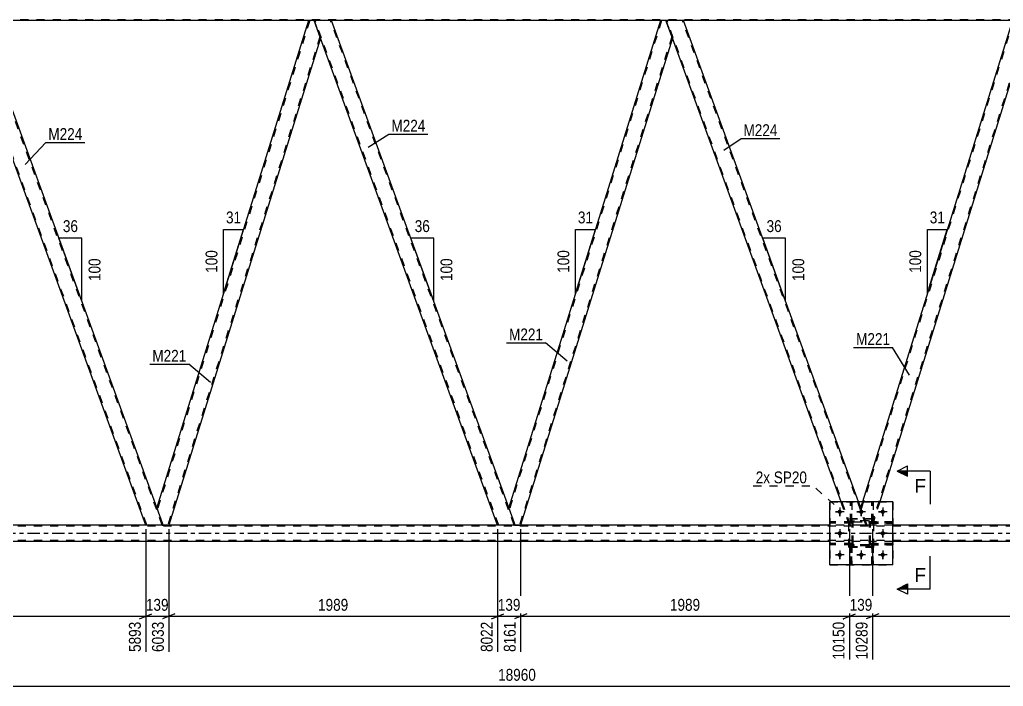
# Model space of a CAD drawing. Header units: millimetres. Extents: x 0 to 841, y 0 to 594.
# Drawn here: x 296.6 to 534.6, y 259.7 to 421 of the extents above; entities that cross this region are included whole.
import ezdxf

# ---------------------------------------------------------------- set-up
doc = ezdxf.new("R2010")
doc.units = ezdxf.units.MM
doc.linetypes.add('DXK_LINE_DOT2', pattern=[3.9198, 1.9599, -1.9599])
doc.linetypes.add('DXK_LINE_DOT3', pattern=[5.9187, 2.979, -0.9799, 0.9799, -0.9799])
doc.styles.add('Arial', font='ARIAL.TTF', dxfattribs={"height": 0.2})
doc.styles.add('Arial Narrow', font='ARIALN.TTF', dxfattribs={"height": 0.2})

# ---------------------------------------------------------------- blocks, each defined once
blk = doc.blocks.new('Part-122570569-5163 - 5143')
at = {"color": 7, "linetype": 'DXK_LINE_DOT2'}
for p, q in [((497.88, 293.99), (497.56, 293.99)), ((497.56, 293.99), (497.56, 289.16)), ((497.56, 293.39), (497.88, 293.39)), ((497.88, 289.16), (497.88, 293.99)), ((497.56, 289.16), (497.88, 289.16))]:
    blk.add_line(p, q, dxfattribs=at)
blk = doc.blocks.new('Part-122570569-5275 - 5143')
at = {"color": 7, "linetype": 'DXK_LINE_DOT2'}
for p, q in [((498, 299.52), (492.6, 299.52)), ((492.6, 299.2), (492.6, 299.52)), ((498, 299.2), (492.6, 299.2)), ((497.4, 299.2), (497.4, 299.52)), ((498, 299.52), (498, 299.2))]:
    blk.add_line(p, q, dxfattribs=at)
blk = doc.blocks.new('Part-122570569-5278 - 5143')
at = {"color": 7, "linetype": 'DXK_LINE_DOT2'}
for p, q in [((498, 299.28), (498.04, 299.46)), ((498.04, 299.46), (498, 299.28)), ((498, 294.24), (498, 299.28)), ((498.24, 299.28), (498.26, 299.37)), ((498.24, 294.24), (498.24, 299.28)), ((498.26, 299.37), (498.31, 299.45)), ((498.3, 299.72), (498.48, 299.76)), ((498.48, 299.76), (498.3, 299.72)), ((498.31, 299.45), (498.39, 299.5)), ((498.39, 299.5), (498.48, 299.52)), ((501.92, 299.76), (498.48, 299.76)), ((498.48, 299.52), (501.92, 299.52)), ((501.92, 299.76), (502.11, 299.72)), ((502.11, 299.72), (501.92, 299.76)), ((501.92, 299.52), (502.01, 299.5)), ((502.01, 299.5), (502.09, 299.45)), ((502.09, 299.45), (502.14, 299.37)), ((502.14, 299.37), (502.16, 299.28)), ((502.16, 294.24), (502.16, 299.28)), ((502.36, 299.46), (502.4, 299.28)), ((502.4, 299.28), (502.36, 299.46)), ((502.4, 294.24), (502.4, 299.28)), ((498.04, 294.05), (498, 294.24)), ((498, 294.24), (498.04, 294.05)), ((498.26, 294.15), (498.24, 294.24)), ((498.31, 294.07), (498.26, 294.15)), ((498.48, 293.76), (498.3, 293.79)), ((498.3, 293.79), (498.48, 293.76)), ((498.39, 294.02), (498.31, 294.07)), ((498.48, 294), (498.39, 294.02)), ((501.92, 294), (498.48, 294)), ((501.92, 293.76), (498.48, 293.76)), ((502.01, 294.02), (501.92, 294)), ((502.11, 293.79), (501.92, 293.76)), ((501.92, 293.76), (502.11, 293.79)), ((502.09, 294.07), (502.01, 294.02)), ((502.14, 294.15), (502.09, 294.07)), ((502.16, 294.24), (502.14, 294.15)), ((502.4, 294.24), (502.36, 294.05)), ((502.36, 294.05), (502.4, 294.24))]:
    blk.add_line(p, q, dxfattribs=at)
at = {"color": 7, "linetype": 'DXK_LINE_DOT3'}
blk.add_line((500.2, 296.76), (500.2, 296.76), dxfattribs=at)
at = {"color": 7, "linetype": 'DXK_LINE_DOT2'}
for centre, start, end in [((498.48, 299.28), 112.5, 157.5), ((498.48, 299.28), 112.5, 157.5), ((501.92, 299.28), 22.5, 67.5), ((501.92, 299.28), 22.5, 67.5), ((498.48, 294.24), 202.5, 247.5), ((498.48, 294.24), 202.5, 247.5), ((501.92, 294.24), 292.5, 337.5), ((501.92, 294.24), 292.5, 337.5)]:
    blk.add_arc(centre, 0.48, start, end, dxfattribs=at)
blk = doc.blocks.new('Part-122570569-5156 - 5143')
at = {"color": 7, "linetype": 'DXK_LINE_DOT2'}
for p, q in [((498, 299.52), (492.6, 299.52)), ((492.6, 299.52), (492.6, 299.2)), ((498, 299.2), (492.6, 299.2)), ((497.4, 299.2), (497.4, 299.52)), ((498, 299.2), (498, 299.52))]:
    blk.add_line(p, q, dxfattribs=at)
blk = doc.blocks.new('Part-122570569-5169 - 5143')
at = {"color": 2, "linetype": 'Continuous'}
for p, q in [((497.56, 304.36), (497.56, 304.36)), ((497.88, 304.36), (497.56, 304.36)), ((497.88, 304.36), (497.88, 304.36))]:
    blk.add_line(p, q, dxfattribs=at)
at = {"color": 7, "linetype": 'DXK_LINE_DOT2'}
for p, q in [((497.56, 299.51), (497.56, 304.36)), ((497.88, 299.51), (497.88, 304.36)), ((497.56, 300.11), (497.88, 300.11)), ((497.88, 299.51), (497.56, 299.51))]:
    blk.add_line(p, q, dxfattribs=at)
blk = doc.blocks.new('Part-122570569-5172 - 5143')
at = {"color": 7, "linetype": 'DXK_LINE_DOT2'}
for p, q in [((502.4, 294), (502.4, 294.32)), ((502.4, 294.32), (507.8, 294.32)), ((507.8, 294), (502.4, 294)), ((503, 294), (503, 294.32)), ((507.8, 294.32), (507.8, 294))]:
    blk.add_line(p, q, dxfattribs=at)
blk = doc.blocks.new('Bolt-122570569-5173 - 5143')
at = {"linetype": 'Continuous'}
for points in [[(495.52, 301.96, -1), (494.48, 301.96, -1)], [(500.72, 301.96, -1), (499.68, 301.96, -1)], [(505.92, 301.96, -1), (504.88, 301.96, -1)], [(495.52, 296.76, -1), (494.48, 296.76, -1)], [(505.92, 296.76, -1), (504.88, 296.76, -1)], [(495.52, 291.56, -1), (494.48, 291.56, -1)], [(500.72, 291.56, -1), (499.68, 291.56, -1)], [(505.92, 291.56, -1), (504.88, 291.56, -1)]]:
    blk.add_hatch(color=1, dxfattribs=at).paths.add_polyline_path(points)
at = {"color": 1, "linetype": 'Continuous'}
for p, q in [((495, 303), (495, 300.92)), ((500.2, 303), (500.2, 300.92)), ((505.4, 303), (505.4, 300.92)), ((496.04, 301.96), (493.96, 301.96)), ((501.24, 301.96), (499.16, 301.96)), ((506.44, 301.96), (504.36, 301.96)), ((495, 297.8), (495, 295.72)), ((505.4, 297.8), (505.4, 295.72)), ((496.04, 296.76), (493.96, 296.76)), ((506.44, 296.76), (504.36, 296.76)), ((496.04, 291.56), (493.96, 291.56)), ((495, 292.6), (495, 290.52)), ((501.24, 291.56), (499.16, 291.56)), ((500.2, 292.6), (500.2, 290.52)), ((506.44, 291.56), (504.36, 291.56)), ((505.4, 292.6), (505.4, 290.52))]:
    blk.add_line(p, q, dxfattribs=at)
blk = doc.blocks.new('Part-122570569-5304 - 5143')
at = {"color": 2, "linetype": 'Continuous'}
for p, q in [((286.93, 420.76), (282.67, 420.76)), ((329.79, 303.01), (286.93, 420.76)), ((327.08, 298.76), (284.22, 416.51)), ((331.02, 298.76), (327.08, 298.76)), ((331.29, 298.76), (331.02, 298.76)), ((331.29, 298.76), (331.33, 298.76))]:
    blk.add_line(p, q, dxfattribs=at)
at = {"color": 7, "linetype": 'DXK_LINE_DOT2'}
for p, q in [((282.67, 420.76), (284.22, 416.51)), ((327.33, 298.76), (282.93, 420.76)), ((331.08, 298.76), (286.67, 420.76)), ((331.33, 298.76), (329.79, 303.01)), ((331.02, 298.76), (331.18, 298.76))]:
    blk.add_line(p, q, dxfattribs=at)
blk = doc.blocks.new('Part-122570569-5240 - 5143')
at = {"color": 7, "linetype": 'DXK_LINE_DOT2'}
for p, q in [((502.76, 299.51), (502.75, 304.36)), ((502.75, 304.36), (503.07, 304.36)), ((503.07, 304.36), (503.08, 299.51)), ((502.76, 300.11), (503.08, 300.11)), ((503.08, 299.51), (502.76, 299.51))]:
    blk.add_line(p, q, dxfattribs=at)
blk = doc.blocks.new('Part-122570569-5176 - 5143')
at = {"color": 7, "linetype": 'DXK_LINE_DOT2'}
for p, q in [((497.56, 299.51), (497.56, 304.36)), ((497.56, 304.36), (497.88, 304.36)), ((497.88, 304.36), (497.88, 299.51)), ((497.56, 300.11), (497.88, 300.11)), ((497.88, 299.51), (497.56, 299.51))]:
    blk.add_line(p, q, dxfattribs=at)
blk = doc.blocks.new('Part-122570569-5183 - 5143')
at = {"color": 2, "linetype": 'Continuous'}
for p, q in [((507.8, 304.36), (492.6, 304.36)), ((492.6, 289.16), (492.6, 304.36)), ((507.8, 289.16), (507.8, 304.36)), ((507.8, 289.16), (492.6, 289.16))]:
    blk.add_line(p, q, dxfattribs=at)
blk = doc.blocks.new('Part-122570569-5188 - 5143')
at = {"color": 7, "linetype": 'DXK_LINE_DOT2'}
for p, q in [((772.36, 298.52), (91.34, 298.52)), ((332.65, 298.76), (327.08, 298.76)), ((417.78, 298.76), (412.21, 298.76)), ((507.8, 298.76), (492.6, 298.76)), ((772.36, 295), (91.34, 295)), ((507.8, 294.76), (492.6, 294.76))]:
    blk.add_line(p, q, dxfattribs=at)
at = {"color": 2, "linetype": 'Continuous'}
for p, q in [((327.08, 298.76), (252.4, 298.76)), ((412.21, 298.76), (332.65, 298.76)), ((492.6, 298.76), (417.78, 298.76)), ((582.48, 298.76), (507.8, 298.76)), ((492.6, 294.76), (252.4, 294.76)), ((662.87, 294.76), (507.8, 294.76))]:
    blk.add_line(p, q, dxfattribs=at)
at = {"color": 7, "linetype": 'DXK_LINE_DOT3'}
blk.add_line((91.34, 296.76), (772.36, 296.76), dxfattribs=at)
blk = doc.blocks.new('Part-122570569-5189 - 5143')
at = {"color": 7, "linetype": 'DXK_LINE_DOT2'}
for p, q in [((503.2, 300.16), (497.2, 300.16)), ((497.2, 293.36), (497.2, 300.16)), ((503.2, 293.36), (503.2, 300.16)), ((503.2, 293.36), (497.2, 293.36))]:
    blk.add_line(p, q, dxfattribs=at)
blk = doc.blocks.new('Part-122570569-5190 - 5143')
at = {"color": 7, "linetype": 'DXK_LINE_DOT2'}
for p, q in [((498, 299.28), (498.04, 299.46)), ((498.04, 299.46), (498, 299.28)), ((498, 294.24), (498, 299.28)), ((498.24, 299.28), (498.26, 299.37)), ((498.24, 294.24), (498.24, 299.28)), ((498.26, 299.37), (498.31, 299.45)), ((498.3, 299.72), (498.48, 299.76)), ((498.48, 299.76), (498.3, 299.72)), ((498.31, 299.45), (498.39, 299.5)), ((498.39, 299.5), (498.48, 299.52)), ((501.92, 299.76), (498.48, 299.76)), ((498.48, 299.52), (501.92, 299.52)), ((501.92, 299.76), (502.11, 299.72)), ((502.11, 299.72), (501.92, 299.76)), ((501.92, 299.52), (502.01, 299.5)), ((502.01, 299.5), (502.09, 299.45)), ((502.09, 299.45), (502.14, 299.37)), ((502.14, 299.37), (502.16, 299.28)), ((502.16, 294.24), (502.16, 299.28)), ((502.36, 299.46), (502.4, 299.28)), ((502.4, 299.28), (502.36, 299.46)), ((502.4, 294.24), (502.4, 299.28)), ((498.04, 294.05), (498, 294.24)), ((498, 294.24), (498.04, 294.05)), ((498.26, 294.15), (498.24, 294.24)), ((498.31, 294.07), (498.26, 294.15)), ((498.48, 293.76), (498.3, 293.79)), ((498.3, 293.79), (498.48, 293.76)), ((498.39, 294.02), (498.31, 294.07)), ((498.48, 294), (498.39, 294.02)), ((501.92, 294), (498.48, 294)), ((501.92, 293.76), (498.48, 293.76)), ((502.01, 294.02), (501.92, 294)), ((502.11, 293.79), (501.92, 293.76)), ((501.92, 293.76), (502.11, 293.79)), ((502.09, 294.07), (502.01, 294.02)), ((502.14, 294.15), (502.09, 294.07)), ((502.16, 294.24), (502.14, 294.15)), ((502.4, 294.24), (502.36, 294.05)), ((502.36, 294.05), (502.4, 294.24))]:
    blk.add_line(p, q, dxfattribs=at)
at = {"color": 7, "linetype": 'DXK_LINE_DOT3'}
blk.add_line((500.2, 296.76), (500.2, 296.76), dxfattribs=at)
at = {"color": 7, "linetype": 'DXK_LINE_DOT2'}
for centre, start, end in [((498.48, 299.28), 112.5, 157.5), ((498.48, 299.28), 112.5, 157.5), ((501.92, 299.28), 22.5, 67.5), ((501.92, 299.28), 22.5, 67.5), ((498.48, 294.24), 202.5, 247.5), ((498.48, 294.24), 202.5, 247.5), ((501.92, 294.24), 292.5, 337.5), ((501.92, 294.24), 292.5, 337.5)]:
    blk.add_arc(centre, 0.48, start, end, dxfattribs=at)
blk = doc.blocks.new('Part-122570569-5196 - 5143')
at = {"color": 7, "linetype": 'DXK_LINE_DOT2'}
for p, q in [((502.75, 289.16), (502.75, 293.99)), ((502.75, 293.99), (503.07, 293.99)), ((502.75, 293.39), (503.07, 293.39)), ((503.07, 293.99), (503.07, 289.16)), ((503.07, 289.16), (502.75, 289.16))]:
    blk.add_line(p, q, dxfattribs=at)
blk = doc.blocks.new('Part-122570569-5201 - 5143')
at = {"color": 7, "linetype": 'DXK_LINE_DOT2'}
for p, q in [((745.55, 421), (45.48, 421)), ((717.02, 420.76), (196.22, 420.76)), ((372.06, 420.76), (366.49, 420.76)), ((457.2, 420.76), (451.62, 420.76))]:
    blk.add_line(p, q, dxfattribs=at)
at = {"color": 2, "linetype": 'Continuous'}
for p, q in [((366.49, 420.76), (286.93, 420.76)), ((451.62, 420.76), (372.06, 420.76)), ((536.76, 420.76), (457.2, 420.76))]:
    blk.add_line(p, q, dxfattribs=at)
blk = doc.blocks.new('Part-122570569-5277 - 5143')
at = {"color": 7, "linetype": 'DXK_LINE_DOT2'}
for p, q in [((502.4, 299.2), (502.4, 299.52)), ((502.4, 299.52), (507.8, 299.52)), ((507.8, 299.2), (502.4, 299.2)), ((503, 299.2), (503, 299.52)), ((507.8, 299.52), (507.8, 299.2))]:
    blk.add_line(p, q, dxfattribs=at)
blk = doc.blocks.new('Part-122570569-5274 - 5143')
at = {"color": 2, "linetype": 'Continuous'}
for p, q in [((502.75, 304.36), (502.75, 304.36)), ((503.07, 304.36), (502.75, 304.36)), ((503.07, 304.36), (503.07, 304.36))]:
    blk.add_line(p, q, dxfattribs=at)
at = {"color": 7, "linetype": 'DXK_LINE_DOT2'}
for p, q in [((502.76, 299.51), (502.75, 304.36)), ((503.08, 299.51), (503.07, 304.36)), ((502.76, 300.11), (503.08, 300.11)), ((503.08, 299.51), (502.76, 299.51))]:
    blk.add_line(p, q, dxfattribs=at)
blk = doc.blocks.new('Part-122570569-5276 - 5143')
at = {"color": 7, "linetype": 'DXK_LINE_DOT2'}
for p, q in [((498, 294.32), (492.6, 294.32)), ((492.6, 294), (492.6, 294.32)), ((498, 294), (492.6, 294)), ((497.4, 294), (497.4, 294.32)), ((498, 294.32), (498, 294))]:
    blk.add_line(p, q, dxfattribs=at)
blk = doc.blocks.new('Part-122570569-5289 - 5143')
at = {"color": 2, "linetype": 'Continuous'}
for p, q in [((457.2, 420.76), (452.94, 420.76)), ((499.56, 304.36), (457.2, 420.76)), ((495.31, 304.36), (454.49, 416.51))]:
    blk.add_line(p, q, dxfattribs=at)
at = {"color": 7, "linetype": 'DXK_LINE_DOT2'}
for p, q in [((452.94, 420.76), (454.49, 416.51)), ((497.6, 298.76), (453.2, 420.76)), ((501.35, 298.76), (456.94, 420.76)), ((497.34, 298.76), (495.31, 304.36)), ((501.6, 298.76), (499.56, 304.36)), ((501.6, 298.76), (497.34, 298.76))]:
    blk.add_line(p, q, dxfattribs=at)
blk = doc.blocks.new('Bolt-122570569-5308 - 5143')
at = {"color": 1, "linetype": 'Continuous'}
for p, q in [((495, 303), (495, 302.3)), ((500.2, 303), (500.2, 302.3)), ((505.4, 303), (505.4, 302.3)), ((493.96, 301.96), (494.65, 301.96)), ((495, 300.92), (495, 301.61)), ((496.04, 301.96), (495.35, 301.96)), ((499.16, 301.96), (499.85, 301.96)), ((500.2, 300.92), (500.2, 301.61)), ((501.24, 301.96), (500.55, 301.96)), ((504.36, 301.96), (505.05, 301.96)), ((505.4, 300.92), (505.4, 301.61)), ((506.44, 301.96), (505.75, 301.96)), ((495, 297.8), (495, 297.1)), ((505.4, 297.8), (505.4, 297.1)), ((493.96, 296.76), (494.65, 296.76)), ((495, 295.72), (495, 296.41)), ((496.04, 296.76), (495.35, 296.76)), ((504.36, 296.76), (505.05, 296.76)), ((505.4, 295.72), (505.4, 296.41)), ((506.44, 296.76), (505.75, 296.76)), ((493.96, 291.56), (494.65, 291.56)), ((495, 292.6), (495, 291.9)), ((495, 290.52), (495, 291.21)), ((496.04, 291.56), (495.35, 291.56)), ((499.16, 291.56), (499.85, 291.56)), ((500.2, 292.6), (500.2, 291.9)), ((500.2, 290.52), (500.2, 291.21)), ((501.24, 291.56), (500.55, 291.56)), ((504.36, 291.56), (505.05, 291.56)), ((505.4, 292.6), (505.4, 291.9)), ((505.4, 290.52), (505.4, 291.21)), ((506.44, 291.56), (505.75, 291.56))]:
    blk.add_line(p, q, dxfattribs=at)
blk = doc.blocks.new('Part-122570569-5337 - 5143')
at = {"color": 7, "linetype": 'DXK_LINE_DOT2'}
for p, q in [((537.01, 420.76), (500.19, 302.64)), ((539.49, 416.88), (502.67, 298.76)), ((500.47, 304.36), (500.05, 303.01)), ((501.6, 298.76), (500.05, 303.01)), ((504.66, 304.36), (502.92, 298.76)), ((502.92, 298.76), (501.6, 298.76))]:
    blk.add_line(p, q, dxfattribs=at)
at = {"color": 2, "linetype": 'Continuous'}
for p, q in [((536.76, 420.76), (500.47, 304.36)), ((538.07, 420.76), (536.76, 420.76)), ((539.62, 416.51), (538.07, 420.76)), ((539.62, 416.51), (504.66, 304.36))]:
    blk.add_line(p, q, dxfattribs=at)
blk = doc.blocks.new('Part-122570569-5370 - 5143')
at = {"color": 7, "linetype": 'DXK_LINE_DOT2'}
for p, q in [((498, 294.32), (492.6, 294.32)), ((492.6, 294.32), (492.6, 294)), ((498, 294), (492.6, 294)), ((497.4, 294), (497.4, 294.32)), ((498, 294), (498, 294.32))]:
    blk.add_line(p, q, dxfattribs=at)
blk = doc.blocks.new('Part-122570569-5375 - 5143')
at = {"color": 7, "linetype": 'DXK_LINE_DOT2'}
for p, q in [((497.56, 289.16), (497.56, 293.99)), ((497.56, 293.99), (497.88, 293.99)), ((497.56, 293.39), (497.88, 293.39)), ((497.88, 293.99), (497.88, 289.16)), ((497.88, 289.16), (497.56, 289.16))]:
    blk.add_line(p, q, dxfattribs=at)
blk = doc.blocks.new('Part-122570569-5399 - 5143')
at = {"color": 7, "linetype": 'DXK_LINE_DOT2'}
for p, q in [((507.8, 299.52), (502.4, 299.52)), ((502.4, 299.52), (502.4, 299.2)), ((502.4, 299.2), (507.8, 299.2)), ((503, 299.2), (503, 299.52)), ((507.8, 299.2), (507.8, 299.52))]:
    blk.add_line(p, q, dxfattribs=at)
blk = doc.blocks.new('Part-122570569-5402 - 5143')
at = {"color": 7, "linetype": 'DXK_LINE_DOT2'}
for p, q in [((507.8, 294.32), (502.4, 294.32)), ((502.4, 294.32), (502.4, 294)), ((502.4, 294), (507.8, 294)), ((503, 294), (503, 294.32)), ((507.8, 294), (507.8, 294.32))]:
    blk.add_line(p, q, dxfattribs=at)
blk = doc.blocks.new('Part-122570569-5420 - 5143')
at = {"color": 7, "linetype": 'DXK_LINE_DOT2'}
for p, q in [((492.6, 304.36), (507.8, 304.36)), ((492.6, 304.36), (492.6, 289.16)), ((507.8, 304.36), (507.8, 289.16)), ((492.6, 289.16), (507.8, 289.16))]:
    blk.add_line(p, q, dxfattribs=at)
blk = doc.blocks.new('Part-122570569-5460 - 5143')
at = {"color": 2, "linetype": 'Continuous'}
for p, q in [((451.62, 420.76), (414.92, 303.01)), ((452.94, 420.76), (451.62, 420.76)), ((454.49, 416.51), (452.94, 420.76)), ((454.49, 416.51), (417.78, 298.76)), ((416.47, 298.76), (414.92, 303.01)), ((416.47, 298.76), (417.78, 298.76))]:
    blk.add_line(p, q, dxfattribs=at)
at = {"color": 7, "linetype": 'DXK_LINE_DOT2'}
for p, q in [((451.87, 420.76), (415.06, 302.64)), ((454.35, 416.88), (417.53, 298.76)), ((417.51, 298.76), (417.47, 298.76)), ((417.47, 298.76), (417.51, 298.76)), ((417.51, 298.76), (417.53, 298.76)), ((417.53, 298.76), (417.51, 298.76))]:
    blk.add_line(p, q, dxfattribs=at)
blk = doc.blocks.new('Part-122570569-5569 - 5143')
at = {"color": 7, "linetype": 'DXK_LINE_DOT2'}
for p, q in [((503.2, 300.29), (497.2, 300.29)), ((497.2, 293.49), (497.2, 300.29)), ((503.2, 293.49), (503.2, 300.29)), ((503.2, 293.49), (497.2, 293.49))]:
    blk.add_line(p, q, dxfattribs=at)
blk = doc.blocks.new('Part-122570569-5603 - 5143')
at = {"color": 2, "linetype": 'Continuous'}
for p, q in [((366.49, 420.76), (329.79, 303.01)), ((367.81, 420.76), (366.49, 420.76)), ((369.35, 416.51), (367.81, 420.76)), ((369.35, 416.51), (332.65, 298.76)), ((331.33, 298.76), (329.79, 303.01)), ((331.33, 298.76), (332.65, 298.76))]:
    blk.add_line(p, q, dxfattribs=at)
at = {"color": 7, "linetype": 'DXK_LINE_DOT2'}
for p, q in [((366.74, 420.76), (329.92, 302.64)), ((369.22, 416.88), (332.4, 298.76)), ((332.38, 298.76), (332.34, 298.76)), ((332.34, 298.76), (332.38, 298.76)), ((332.38, 298.76), (332.4, 298.76)), ((332.4, 298.76), (332.38, 298.76))]:
    blk.add_line(p, q, dxfattribs=at)
blk = doc.blocks.new('Part-122570569-5608 - 5143')
at = {"color": 2, "linetype": 'Continuous'}
for p, q in [((372.06, 420.76), (367.81, 420.76)), ((414.92, 303.01), (372.06, 420.76)), ((412.21, 298.76), (369.35, 416.51)), ((416.15, 298.76), (412.21, 298.76)), ((416.43, 298.76), (416.15, 298.76)), ((416.43, 298.76), (416.47, 298.76))]:
    blk.add_line(p, q, dxfattribs=at)
at = {"color": 7, "linetype": 'DXK_LINE_DOT2'}
for p, q in [((367.81, 420.76), (369.35, 416.51)), ((412.47, 298.76), (368.06, 420.76)), ((416.21, 298.76), (371.81, 420.76)), ((416.47, 298.76), (414.92, 303.01)), ((416.15, 298.76), (416.32, 298.76))]:
    blk.add_line(p, q, dxfattribs=at)
blk = doc.blocks.new('Part-122570569-5622 - 5143')
at = {"color": 7, "linetype": 'DXK_LINE_DOT2'}
for p, q in [((503.07, 293.99), (502.75, 293.99)), ((502.75, 293.99), (502.75, 289.16)), ((502.75, 293.39), (503.07, 293.39)), ((503.07, 289.16), (503.07, 293.99)), ((502.75, 289.16), (503.07, 289.16))]:
    blk.add_line(p, q, dxfattribs=at)
blk = doc.blocks.new('AngleDimension-122570569-6009 - 5143')
at = {"color": 7, "linetype": 'Continuous'}
for p, q in [((480.76, 356.01), (476.35, 368.13)), ((481.89, 368.13), (476.35, 368.13)), ((481.89, 352.91), (476.35, 368.13)), ((481.89, 352.91), (481.89, 368.13))]:
    blk.add_line(p, q, dxfattribs=at)
at = {"color": 0}
for points in [[(481.55, 369.03), (481.55, 373.23), (476.69, 373.23), (476.69, 369.03)], [(486.99, 363.86), (482.79, 363.86), (482.79, 357.18), (486.99, 357.18)]]:
    blk.add_wipeout(points, dxfattribs=at)
at = {"color": 3, "style": 'Arial Narrow'}
blk.add_text('36', height=2.863, dxfattribs=at).set_placement((477.29, 369.63))
blk.add_text('100', height=2.863, rotation=90.0002, dxfattribs=at).set_placement((486.39, 357.78))
blk = doc.blocks.new('StraightDimension-122570569-20224 - 5143')
at = {"color": 7, "linetype": 'Continuous'}
for p, q in [((502.92, 297.76), (502.92, 266.23)), ((582.48, 297.76), (582.48, 266.23)), ((504.42, 277.28), (501.42, 276.08)), ((502.92, 276.68), (582.48, 276.68)), ((580.98, 276.08), (583.98, 277.28))]:
    blk.add_line(p, q, dxfattribs=at)
at = {"color": 0}
blk.add_wipeout([(546.95, 277.43), (546.95, 281.63), (538.44, 281.63), (538.44, 277.43)], dxfattribs=at)
at = {"color": 0, "linetype": 'Continuous'}
blk.add_wipeout([(581.88, 275.98), (577.68, 275.98), (577.68, 265.63), (581.88, 265.63)], dxfattribs=at)
at = {"color": 3, "style": 'Arial Narrow'}
blk.add_text('1989', height=2.863, dxfattribs=at).set_placement((539.04, 278.03))
at = {"color": 3, "linetype": 'Continuous', "style": 'Arial Narrow'}
blk.add_text('12279', height=2.863, rotation=90.0002, dxfattribs=at).set_placement((581.28, 266.23))
blk = doc.blocks.new('AngleDimension-122570569-6037 - 5143')
at = {"color": 7, "linetype": 'Continuous'}
for p, q in [((310.49, 356.01), (306.08, 368.13)), ((311.62, 368.13), (306.08, 368.13)), ((311.62, 352.91), (306.08, 368.13)), ((311.62, 352.91), (311.62, 368.13))]:
    blk.add_line(p, q, dxfattribs=at)
at = {"color": 0}
for points in [[(311.28, 369.03), (311.28, 373.23), (306.43, 373.23), (306.43, 369.03)], [(316.72, 363.86), (312.52, 363.86), (312.52, 357.18), (316.72, 357.18)]]:
    blk.add_wipeout(points, dxfattribs=at)
at = {"color": 3, "style": 'Arial Narrow'}
blk.add_text('36', height=2.863, dxfattribs=at).set_placement((307.03, 369.63))
blk.add_text('100', height=2.863, rotation=90.0002, dxfattribs=at).set_placement((316.12, 357.78))
blk = doc.blocks.new('StraightDimension-122570569-20229 - 5143')
at = {"color": 7, "linetype": 'Continuous'}
for p, q in [((327.08, 297.76), (327.08, 268.06)), ((332.65, 297.76), (332.65, 268.06)), ((325.58, 276.08), (328.58, 277.28)), ((327.08, 276.68), (332.65, 276.68)), ((334.15, 277.28), (331.15, 276.08))]:
    blk.add_line(p, q, dxfattribs=at)
at = {"color": 0}
blk.add_wipeout([(333.21, 277.43), (333.21, 281.63), (326.52, 281.63), (326.52, 277.43)], dxfattribs=at)
at = {"color": 0, "linetype": 'Continuous'}
blk.add_wipeout([(332.05, 275.98), (327.85, 275.98), (327.85, 267.46), (332.05, 267.46)], dxfattribs=at)
at = {"color": 3, "style": 'Arial Narrow'}
blk.add_text('139', height=2.863, dxfattribs=at).set_placement((327.12, 278.03))
at = {"color": 3, "linetype": 'Continuous', "style": 'Arial Narrow'}
blk.add_text('6033', height=2.863, rotation=90.0002, dxfattribs=at).set_placement((331.45, 268.06))
blk = doc.blocks.new('AngleDimension-122570569-6338 - 5143')
at = {"color": 7, "linetype": 'Continuous'}
for p, q in [((516.19, 370.23), (521.01, 370.23)), ((516.19, 354.77), (521.01, 370.23)), ((516.19, 354.77), (516.19, 370.23)), ((516.65, 356.25), (521.01, 370.23))]:
    blk.add_line(p, q, dxfattribs=at)
at = {"color": 0}
for points in [[(521.03, 371.13), (521.03, 375.33), (516.17, 375.33), (516.17, 371.13)], [(515.29, 365.84), (511.09, 365.84), (511.09, 359.16), (515.29, 359.16)]]:
    blk.add_wipeout(points, dxfattribs=at)
at = {"color": 3, "style": 'Arial Narrow'}
blk.add_text('31', height=2.863, dxfattribs=at).set_placement((516.77, 371.73))
blk.add_text('100', height=2.863, rotation=90.0002, dxfattribs=at).set_placement((514.69, 359.76))
blk = doc.blocks.new('AngleDimension-122570569-6023 - 5143')
at = {"color": 7, "linetype": 'Continuous'}
for p, q in [((395.63, 356.01), (391.22, 368.13)), ((396.76, 368.13), (391.22, 368.13)), ((396.76, 352.91), (391.22, 368.13)), ((396.76, 352.91), (396.76, 368.13))]:
    blk.add_line(p, q, dxfattribs=at)
at = {"color": 0}
for points in [[(396.42, 369.03), (396.42, 373.23), (391.56, 373.23), (391.56, 369.03)], [(401.86, 363.86), (397.66, 363.86), (397.66, 357.18), (401.86, 357.18)]]:
    blk.add_wipeout(points, dxfattribs=at)
at = {"color": 3, "style": 'Arial Narrow'}
blk.add_text('36', height=2.863, dxfattribs=at).set_placement((392.16, 369.63))
blk.add_text('100', height=2.863, rotation=90.0002, dxfattribs=at).set_placement((401.26, 357.78))
blk = doc.blocks.new('AngleDimension-122570569-6211 - 5143')
at = {"color": 7, "linetype": 'Continuous'}
for p, q in [((345.92, 370.23), (350.74, 370.23)), ((345.92, 354.77), (350.74, 370.23)), ((345.92, 354.77), (345.92, 370.23)), ((346.38, 356.25), (350.74, 370.23))]:
    blk.add_line(p, q, dxfattribs=at)
at = {"color": 0}
for points in [[(350.76, 371.13), (350.76, 375.33), (345.9, 375.33), (345.9, 371.13)], [(345.02, 365.84), (340.82, 365.84), (340.82, 359.16), (345.02, 359.16)]]:
    blk.add_wipeout(points, dxfattribs=at)
at = {"color": 3, "style": 'Arial Narrow'}
blk.add_text('31', height=2.863, dxfattribs=at).set_placement((346.5, 371.73))
blk.add_text('100', height=2.863, rotation=90.0002, dxfattribs=at).set_placement((344.42, 359.76))
blk = doc.blocks.new('AngleDimension-122570569-6327 - 5143')
at = {"color": 7, "linetype": 'Continuous'}
for p, q in [((431.05, 370.23), (435.87, 370.23)), ((431.05, 354.77), (435.87, 370.23)), ((431.05, 354.77), (431.05, 370.23)), ((431.51, 356.25), (435.87, 370.23))]:
    blk.add_line(p, q, dxfattribs=at)
at = {"color": 0}
for points in [[(435.89, 371.13), (435.89, 375.33), (431.04, 375.33), (431.04, 371.13)], [(430.15, 365.84), (425.95, 365.84), (425.95, 359.16), (430.15, 359.16)]]:
    blk.add_wipeout(points, dxfattribs=at)
at = {"color": 3, "style": 'Arial Narrow'}
blk.add_text('31', height=2.863, dxfattribs=at).set_placement((431.64, 371.73))
blk.add_text('100', height=2.863, rotation=90.0002, dxfattribs=at).set_placement((429.55, 359.76))
blk = doc.blocks.new('StraightDimension-122570569-20226 - 5143')
at = {"color": 7, "linetype": 'Continuous'}
for p, q in [((417.78, 297.76), (417.78, 268.06)), ((497.34, 297.76), (497.34, 266.23)), ((419.28, 277.28), (416.28, 276.08)), ((417.78, 276.68), (497.34, 276.68)), ((495.84, 276.08), (498.84, 277.28))]:
    blk.add_line(p, q, dxfattribs=at)
at = {"color": 0}
blk.add_wipeout([(461.82, 277.43), (461.82, 281.63), (453.31, 281.63), (453.31, 277.43)], dxfattribs=at)
at = {"color": 0, "linetype": 'Continuous'}
blk.add_wipeout([(496.74, 275.98), (492.54, 275.98), (492.54, 265.63), (496.74, 265.63)], dxfattribs=at)
at = {"color": 3, "style": 'Arial Narrow'}
blk.add_text('1989', height=2.863, dxfattribs=at).set_placement((453.91, 278.03))
at = {"color": 3, "linetype": 'Continuous', "style": 'Arial Narrow'}
blk.add_text('10150', height=2.863, rotation=90.0002, dxfattribs=at).set_placement((496.14, 266.23))
blk = doc.blocks.new('StraightDimension-122570569-6892 - 5143')
at = {"color": 7, "linetype": 'Continuous'}
blk.add_line((44.84, 259.75), (788.98, 259.75), dxfattribs=at)
at = {"color": 0}
blk.add_wipeout([(422.08, 260.5), (422.08, 264.7), (411.74, 264.7), (411.74, 260.5)], dxfattribs=at)
at = {"color": 3, "style": 'Arial Narrow'}
blk.add_text('18960', height=2.863, dxfattribs=at).set_placement((412.34, 261.1))
blk = doc.blocks.new('StraightDimension-122570569-20225 - 5143')
at = {"color": 7, "linetype": 'Continuous'}
for p, q in [((497.34, 297.76), (497.34, 266.23)), ((502.92, 297.76), (502.92, 266.23)), ((495.84, 276.08), (498.84, 277.28)), ((497.34, 276.68), (502.92, 276.68)), ((504.42, 277.28), (501.42, 276.08))]:
    blk.add_line(p, q, dxfattribs=at)
at = {"color": 0}
blk.add_wipeout([(503.47, 277.43), (503.47, 281.63), (496.79, 281.63), (496.79, 277.43)], dxfattribs=at)
at = {"color": 0, "linetype": 'Continuous'}
blk.add_wipeout([(502.32, 275.98), (498.12, 275.98), (498.12, 265.63), (502.32, 265.63)], dxfattribs=at)
at = {"color": 3, "style": 'Arial Narrow'}
blk.add_text('139', height=2.863, dxfattribs=at).set_placement((497.39, 278.03))
at = {"color": 3, "linetype": 'Continuous', "style": 'Arial Narrow'}
blk.add_text('10289', height=2.863, rotation=90.0002, dxfattribs=at).set_placement((501.72, 266.23))
blk = doc.blocks.new('StraightDimension-122570569-20227 - 5143')
at = {"color": 7, "linetype": 'Continuous'}
for p, q in [((412.21, 297.76), (412.21, 268.06)), ((417.78, 297.76), (417.78, 268.06)), ((410.71, 276.08), (413.71, 277.28)), ((412.21, 276.68), (417.78, 276.68)), ((419.28, 277.28), (416.28, 276.08))]:
    blk.add_line(p, q, dxfattribs=at)
at = {"color": 0}
blk.add_wipeout([(418.34, 277.43), (418.34, 281.63), (411.66, 281.63), (411.66, 277.43)], dxfattribs=at)
at = {"color": 0, "linetype": 'Continuous'}
blk.add_wipeout([(417.18, 275.98), (412.98, 275.98), (412.98, 267.46), (417.18, 267.46)], dxfattribs=at)
at = {"color": 3, "style": 'Arial Narrow'}
blk.add_text('139', height=2.863, dxfattribs=at).set_placement((412.26, 278.03))
at = {"color": 3, "linetype": 'Continuous', "style": 'Arial Narrow'}
blk.add_text('8161', height=2.863, rotation=90.0002, dxfattribs=at).set_placement((416.58, 268.06))
blk = doc.blocks.new('StraightDimension-122570569-20228 - 5143')
at = {"color": 7, "linetype": 'Continuous'}
for p, q in [((332.65, 297.76), (332.65, 268.06)), ((412.21, 297.76), (412.21, 268.06)), ((334.15, 277.28), (331.15, 276.08)), ((332.65, 276.68), (412.21, 276.68)), ((410.71, 276.08), (413.71, 277.28))]:
    blk.add_line(p, q, dxfattribs=at)
at = {"color": 0}
blk.add_wipeout([(376.69, 277.43), (376.69, 281.63), (368.17, 281.63), (368.17, 277.43)], dxfattribs=at)
at = {"color": 0, "linetype": 'Continuous'}
blk.add_wipeout([(411.61, 275.98), (407.41, 275.98), (407.41, 267.46), (411.61, 267.46)], dxfattribs=at)
at = {"color": 3, "style": 'Arial Narrow'}
blk.add_text('1989', height=2.863, dxfattribs=at).set_placement((368.77, 278.03))
at = {"color": 3, "linetype": 'Continuous', "style": 'Arial Narrow'}
blk.add_text('8022', height=2.863, rotation=90.0002, dxfattribs=at).set_placement((411.01, 268.06))
blk = doc.blocks.new('StraightDimension-122570569-20230 - 5143')
at = {"color": 7, "linetype": 'Continuous'}
for p, q in [((247.51, 297.76), (247.51, 268.06)), ((327.08, 297.76), (327.08, 268.06)), ((249.01, 277.28), (246.01, 276.08)), ((247.51, 276.68), (327.08, 276.68)), ((325.58, 276.08), (328.58, 277.28))]:
    blk.add_line(p, q, dxfattribs=at)
at = {"color": 0}
blk.add_wipeout([(291.55, 277.43), (291.55, 281.63), (283.04, 281.63), (283.04, 277.43)], dxfattribs=at)
at = {"color": 0, "linetype": 'Continuous'}
blk.add_wipeout([(326.48, 275.98), (322.28, 275.98), (322.28, 267.46), (326.48, 267.46)], dxfattribs=at)
at = {"color": 3, "style": 'Arial Narrow'}
blk.add_text('1989', height=2.863, dxfattribs=at).set_placement((283.64, 278.03))
at = {"color": 3, "linetype": 'Continuous', "style": 'Arial Narrow'}
blk.add_text('5893', height=2.863, rotation=90.0002, dxfattribs=at).set_placement((325.88, 268.06))
blk = doc.blocks.new('Mark-122570569-5285 - 5143')
at = {"color": 0}
blk.add_wipeout([(479.92, 392.83), (479.92, 395.83), (471.7, 395.83), (471.7, 392.83)], dxfattribs=at)
blk.add_wipeout([(479.92, 392.83), (479.92, 395.83), (471.7, 395.83), (471.7, 392.83)], dxfattribs=at)
at = {"color": 30, "linetype": 'Continuous'}
for p, q in [((466.97, 389.41), (471.1, 392.23)), ((471.1, 392.23), (480.52, 392.23))]:
    blk.add_line(p, q, dxfattribs=at)
at = {"color": 3, "style": 'Arial Narrow'}
blk.add_text('M224', height=2.863, dxfattribs=at).set_placement((471.7, 392.83))
blk = doc.blocks.new('Mark-122570569-5300 - 5143')
at = {"color": 0}
blk.add_wipeout([(311.74, 391.9), (311.74, 394.9), (303.51, 394.9), (303.51, 391.9)], dxfattribs=at)
blk.add_wipeout([(311.74, 391.9), (311.74, 394.9), (303.51, 394.9), (303.51, 391.9)], dxfattribs=at)
at = {"color": 30, "linetype": 'Continuous'}
for p, q in [((297.93, 385.96), (302.91, 391.3)), ((302.91, 391.3), (312.34, 391.3))]:
    blk.add_line(p, q, dxfattribs=at)
at = {"color": 3, "style": 'Arial Narrow'}
blk.add_text('M224', height=2.863, dxfattribs=at).set_placement((303.51, 391.9))
blk = doc.blocks.new('Mark-122570569-5333 - 5143')
at = {"color": 0}
blk.add_wipeout([(507.18, 342.32), (507.18, 345.32), (498.95, 345.32), (498.95, 342.32)], dxfattribs=at)
blk.add_wipeout([(507.18, 342.32), (507.18, 345.32), (498.95, 345.32), (498.95, 342.32)], dxfattribs=at)
at = {"color": 30, "linetype": 'Continuous'}
for p in [(498.35, 341.72), (511.85, 335.01)]:
    blk.add_line(p, (507.78, 341.72), dxfattribs=at)
at = {"color": 3, "style": 'Arial Narrow'}
blk.add_text('M221', height=2.863, dxfattribs=at).set_placement((498.95, 342.32))
blk = doc.blocks.new('Mark-122570569-5456 - 5143')
at = {"color": 0}
blk.add_wipeout([(423.21, 343.43), (423.21, 346.43), (414.98, 346.43), (414.98, 343.43)], dxfattribs=at)
blk.add_wipeout([(423.21, 343.43), (423.21, 346.43), (414.98, 346.43), (414.98, 343.43)], dxfattribs=at)
at = {"color": 30, "linetype": 'Continuous'}
for p in [(414.38, 342.83), (429.06, 338.38)]:
    blk.add_line(p, (423.81, 342.83), dxfattribs=at)
at = {"color": 3, "style": 'Arial Narrow'}
blk.add_text('M221', height=2.863, dxfattribs=at).set_placement((414.98, 343.43))
blk = doc.blocks.new('Mark-122570569-5599 - 5143')
at = {"color": 0}
blk.add_wipeout([(336.9, 338.25), (336.9, 341.25), (328.67, 341.25), (328.67, 338.25)], dxfattribs=at)
blk.add_wipeout([(336.9, 338.25), (336.9, 341.25), (328.67, 341.25), (328.67, 338.25)], dxfattribs=at)
at = {"color": 30, "linetype": 'Continuous'}
for p in [(328.07, 337.65), (342.75, 333.2)]:
    blk.add_line(p, (337.5, 337.65), dxfattribs=at)
at = {"color": 3, "style": 'Arial Narrow'}
blk.add_text('M221', height=2.863, dxfattribs=at).set_placement((328.67, 338.25))
blk = doc.blocks.new('Mark-122570569-5604 - 5143')
at = {"color": 0}
blk.add_wipeout([(394.74, 393.91), (394.74, 396.91), (386.52, 396.91), (386.52, 393.91)], dxfattribs=at)
blk.add_wipeout([(394.74, 393.91), (394.74, 396.91), (386.52, 396.91), (386.52, 393.91)], dxfattribs=at)
at = {"color": 30, "linetype": 'Continuous'}
for p, q in [((380.88, 390.16), (385.92, 393.31)), ((385.92, 393.31), (395.34, 393.31))]:
    blk.add_line(p, q, dxfattribs=at)
at = {"color": 3, "style": 'Arial Narrow'}
blk.add_text('M224', height=2.863, dxfattribs=at).set_placement((386.52, 393.91))
blk = doc.blocks.new('MarkSet-122570569-7155 - 5143')
at = {"color": 30, "linetype": 'DXK_LINE_DOT2'}
blk.add_line((493.61, 303.73), (488.57, 308.25), dxfattribs=at)
at = {"color": 0}
blk.add_wipeout([(478.13, 308.85), (478.13, 311.85), (474.66, 311.85), (474.66, 308.85)], dxfattribs=at)
blk.add_wipeout([(478.13, 308.85), (478.13, 311.85), (474.66, 311.85), (474.66, 308.85)], dxfattribs=at)
blk.add_wipeout([(487.07, 308.85), (487.07, 311.85), (479.03, 311.85), (479.03, 308.85)], dxfattribs=at)
blk.add_wipeout([(487.07, 308.85), (487.07, 311.85), (479.03, 311.85), (479.03, 308.85)], dxfattribs=at)
at = {"color": 30, "linetype": 'DXK_LINE_DOT2'}
blk.add_line((474.06, 308.25), (488.57, 308.25), dxfattribs=at)
at = {"color": 3, "style": 'Arial Narrow'}
for s, p in [('2x', (474.66, 308.85)), ('SP20', (479.03, 308.85))]:
    blk.add_text(s, height=2.863, dxfattribs=at).set_placement(p)
blk = doc.blocks.new('SectionMark-122570569-6956 - 5143')
at = {"linetype": 'Continuous'}
for points in [[(511.37, 311.81), (511.37, 310.56), (508.87, 311.81)], [(511.37, 284.5), (511.37, 283.25), (508.87, 283.25)]]:
    blk.add_hatch(color=6, dxfattribs=at).paths.add_polyline_path(points)
at = {"color": 6, "linetype": 'Continuous'}
for p, q in [((508.87, 311.81), (511.37, 313.06)), ((516.87, 311.81), (508.87, 311.81)), ((508.87, 311.81), (511.37, 310.56)), ((511.37, 310.56), (511.37, 313.06)), ((508.87, 283.25), (511.37, 284.5)), ((516.87, 283.25), (508.87, 283.25)), ((511.37, 282), (508.87, 283.25)), ((511.37, 284.5), (511.37, 282))]:
    blk.add_line(p, q, dxfattribs=at)
at = {"color": 0, "linetype": 'Continuous'}
for points in [[(515.87, 306.56), (515.87, 310.06), (513.02, 310.06), (513.02, 306.56)], [(515.87, 285), (515.87, 288.5), (513.02, 288.5), (513.02, 285)]]:
    blk.add_wipeout(points, dxfattribs=at)
at = {"color": 6, "linetype": 'Continuous'}
for p, q in [((516.87, 311.81), (516.87, 303.81)), ((516.87, 283.25), (516.87, 291.25))]:
    blk.add_line(p, q, dxfattribs=at)
at = {"color": 3, "linetype": 'Continuous', "style": 'Arial'}
for p in [(513.02, 306.56), (513.02, 285)]:
    blk.add_text('F', height=3.34, dxfattribs=at).set_placement(p)

msp = doc.modelspace()

# ---------------------------------------------------------------- block references
for name in ['Part-122570569-5201 - 5143', 'Part-122570569-5304 - 5143', 'Part-122570569-5603 - 5143', 'Part-122570569-5608 - 5143', 'Part-122570569-5460 - 5143', 'Part-122570569-5289 - 5143', 'Part-122570569-5337 - 5143', 'Part-122570569-5183 - 5143', 'Part-122570569-5420 - 5143', 'Bolt-122570569-5173 - 5143', 'Bolt-122570569-5308 - 5143', 'Part-122570569-5169 - 5143', 'Part-122570569-5176 - 5143', 'Part-122570569-5240 - 5143', 'Part-122570569-5274 - 5143', 'Part-122570569-5569 - 5143', 'Part-122570569-5189 - 5143', 'Part-122570569-5188 - 5143', 'Part-122570569-5275 - 5143', 'Part-122570569-5156 - 5143', 'Part-122570569-5278 - 5143', 'Part-122570569-5190 - 5143', 'Part-122570569-5277 - 5143', 'Part-122570569-5399 - 5143', 'Part-122570569-5276 - 5143', 'Part-122570569-5370 - 5143', 'Part-122570569-5163 - 5143', 'Part-122570569-5375 - 5143', 'Part-122570569-5172 - 5143', 'Part-122570569-5402 - 5143', 'Part-122570569-5196 - 5143', 'Part-122570569-5622 - 5143']:
    msp.add_blockref(name, (0, 0))

# ---------------------------------------------------------------- next in the draw order: block references
for name in ['AngleDimension-122570569-6211 - 5143', 'AngleDimension-122570569-6327 - 5143', 'AngleDimension-122570569-6338 - 5143', 'AngleDimension-122570569-6037 - 5143', 'AngleDimension-122570569-6023 - 5143', 'AngleDimension-122570569-6009 - 5143', 'StraightDimension-122570569-20229 - 5143', 'StraightDimension-122570569-20226 - 5143', 'StraightDimension-122570569-20224 - 5143']:
    msp.add_blockref(name, (0, 0))

# ---------------------------------------------------------------- next in the draw order: block references
msp.add_blockref('StraightDimension-122570569-6892 - 5143', (0, 0))

# ---------------------------------------------------------------- next in the draw order: block references
for name in ['Mark-122570569-5604 - 5143', 'Mark-122570569-5285 - 5143', 'Mark-122570569-5300 - 5143', 'Mark-122570569-5456 - 5143', 'Mark-122570569-5333 - 5143', 'Mark-122570569-5599 - 5143', 'MarkSet-122570569-7155 - 5143', 'SectionMark-122570569-6956 - 5143', 'StraightDimension-122570569-20230 - 5143', 'StraightDimension-122570569-20227 - 5143', 'StraightDimension-122570569-20225 - 5143']:
    msp.add_blockref(name, (0, 0))

# ---------------------------------------------------------------- next in the draw order: block references
msp.add_blockref('StraightDimension-122570569-20228 - 5143', (0, 0))

doc.saveas('drawing.dxf')
